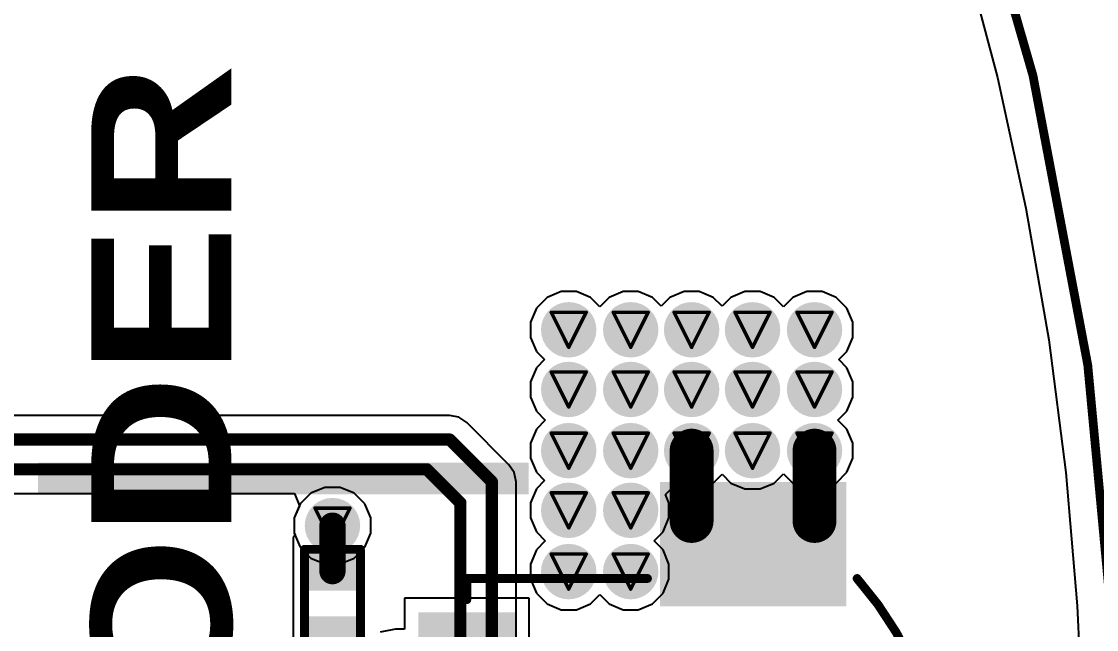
# Model space of a CAD drawing. Header units: inches. Extents: x -6 to 385, y -2 to 98.
# Drawn here: x 69.61 to 85.19, y 25.06 to 33.88 of the extents above; entities that cross this region are included whole.
import ezdxf

# ---------------------------------------------------------------- set-up
doc = ezdxf.new("R2010")
doc.units = ezdxf.units.IN
for name, color, linetype in [('Board outline', 216, 'Continuous'), ('Bottom Layer', 5, 'Continuous'), ('Bottom Overlay', 54, 'Continuous'), ('Bottom Paste', 16, 'Continuous'), ('Bottom Solder', 6, 'Continuous'), ('Drill Drawing', 1, 'Continuous'), ('Layer 1', 16, 'Continuous'), ('Layer 2', 76, 'Continuous'), ('Top Layer', 1, 'Continuous'), ('Top Overlay', 2, 'Continuous'), ('Top Paste', 8, 'Continuous'), ('Top Solder', 216, 'Continuous'), ('Via Holes', 16, 'Continuous')]:
    doc.layers.add(name, color=color, linetype=linetype)
doc.styles.add('Arial Black_Bold', font='', dxfattribs={"height": 0.2})
doc.styles.get('Arial Black_Bold').set_extended_font_data('Arial Black', bold=True)

# ---------------------------------------------------------------- blocks, each defined once
blk = doc.blocks.new('R___0402_B_25')
at = {"layer": 'Bottom Layer'}
for points in [[(-0.241, 0.318), (-0.241, -0.318), (-0.699, -0.318), (-0.699, 0.318)], [(0.699, 0.318), (0.699, -0.318), (0.241, -0.318), (0.241, 0.318)]]:
    blk.add_hatch(color=5, dxfattribs=at).paths.add_polyline_path(points)
at = {"layer": 'Bottom Paste'}
for points in [[(-0.241, 0.318), (-0.241, -0.318), (-0.699, -0.318), (-0.699, 0.318)], [(0.699, 0.318), (0.699, -0.318), (0.241, -0.318), (0.241, 0.318)]]:
    blk.add_hatch(color=16, dxfattribs=at).paths.add_polyline_path(points)
at = {"layer": 'Bottom Solder'}
for points in [[(-0.186, 0.373), (-0.186, -0.373), (-0.754, -0.373), (-0.754, 0.373)], [(0.754, 0.373), (0.754, -0.373), (0.186, -0.373), (0.186, 0.373)]]:
    blk.add_hatch(color=6, dxfattribs=at).paths.add_polyline_path(points)
at = {"layer": 'Bottom Overlay'}
for points in [[(-0.787, 0.406, 0.127, 0.127, 0), (-0.787, -0.406, 0.127, 0.127, 0)], [(-0.787, 0.406, 0.127, 0.127, 0), (0.787, 0.406, 0.127, 0.127, 0)], [(0.787, 0.406, 0.127, 0.127, 0), (0.787, -0.406, 0.127, 0.127, 0)], [(-0.813, 0.432, 0.00323, 0.00323, 0), (0.813, 0.432, 0.00323, 0.00323, 0)], [(-0.787, -0.406, 0.127, 0.127, 0), (0.787, -0.406, 0.127, 0.127, 0)]]:
    blk.add_lwpolyline(points, format="xyseb", dxfattribs=at)
for points in [[(-0.819, 0.406, 0.0635, 0.0635, 1), (-0.756, 0.406, 0.0635, 0.0635, 1)], [(-0.819, 0.406, 0.0635, 0.0635, 1), (-0.756, 0.406, 0.0635, 0.0635, 1)], [(0.756, 0.406, 0.0635, 0.0635, 1), (0.819, 0.406, 0.0635, 0.0635, 1)], [(0.756, 0.406, 0.0635, 0.0635, 1), (0.819, 0.406, 0.0635, 0.0635, 1)], [(-0.814, 0.432, 0.00161, 0.00161, 1), (-0.812, 0.432, 0.00161, 0.00161, 1)], [(0.812, 0.432, 0.00161, 0.00161, 1), (0.814, 0.432, 0.00161, 0.00161, 1)], [(-0.819, -0.406, 0.0635, 0.0635, 1), (-0.756, -0.406, 0.0635, 0.0635, 1)], [(-0.819, -0.406, 0.0635, 0.0635, 1), (-0.756, -0.406, 0.0635, 0.0635, 1)], [(0.756, -0.406, 0.0635, 0.0635, 1), (0.819, -0.406, 0.0635, 0.0635, 1)], [(0.756, -0.406, 0.0635, 0.0635, 1), (0.819, -0.406, 0.0635, 0.0635, 1)]]:
    blk.add_lwpolyline(points, format="xyseb", close=True, dxfattribs=at)
blk = doc.blocks.new('EC05E1220401_101')
at = {"layer": 'Top Layer'}
for points in [[(-4.65, 3.375), (-2.95, 3.375), (-2.95, 0.775), (-4.65, 0.775)], [(-2.762, -1.425), (-1.238, -1.425), (-1.238, -2.725), (-2.762, -2.725)]]:
    blk.add_hatch(color=1, dxfattribs=at).paths.add_polyline_path(points)
at = {"layer": 'Top Paste'}
for points in [[(-4.65, 3.375), (-2.95, 3.375), (-2.95, 0.775), (-4.65, 0.775)], [(-2.762, -1.425), (-1.238, -1.425), (-1.238, -2.725), (-2.762, -2.725)]]:
    blk.add_hatch(color=8, dxfattribs=at).paths.add_polyline_path(points)
at = {"layer": 'Top Solder'}
for points in [[(-4.701, 3.426), (-2.899, 3.426), (-2.899, 0.724), (-4.701, 0.724)], [(-2.813, -1.374), (-1.187, -1.374), (-1.187, -2.776), (-2.813, -2.776)]]:
    blk.add_hatch(color=216, dxfattribs=at).paths.add_polyline_path(points)
at = {"layer": 'Top Overlay'}
for points in [[(-3.302, 3.583, 0.127, 0.127, -0.37914), (3.302, 3.583, 0.127, 0.127, 0)], [(-3.302, -2.075, 0.127, 0.127, 0), (-3.302, 0.544, 0.127, 0.127, 0)], [(-2.993, -2.075, 0.127, 0.127, 0), (-3.302, -2.075, 0.127, 0.127, 0)]]:
    blk.add_lwpolyline(points, format="xyseb", dxfattribs=at)
for points in [[(-3.334, 3.583, 0.0635, 0.0635, 1), (-3.27, 3.583, 0.0635, 0.0635, 1)], [(-3.334, 0.544, 0.0635, 0.0635, 1), (-3.27, 0.544, 0.0635, 0.0635, 1)], [(-3.334, -2.075, 0.0635, 0.0635, 1), (-3.27, -2.075, 0.0635, 0.0635, 1)], [(-3.334, -2.075, 0.0635, 0.0635, 1), (-3.27, -2.075, 0.0635, 0.0635, 1)], [(-3.025, -2.075, 0.0635, 0.0635, 1), (-2.962, -2.075, 0.0635, 0.0635, 1)]]:
    blk.add_lwpolyline(points, format="xyseb", close=True, dxfattribs=at)

msp = doc.modelspace()

# ---------------------------------------------------------------- hatches: boundary and pattern name
at = {"layer": 'Bottom Layer'}
h = msp.add_hatch(color=5, dxfattribs=at)
edge = h.paths.add_edge_path()
edge.add_arc((77.542, 29.407), 0.3, 0, 360)
h = msp.add_hatch(color=5, dxfattribs=at)
edge = h.paths.add_edge_path()
edge.add_arc((78.441, 29.407), 0.3, 0, 360)
h = msp.add_hatch(color=5, dxfattribs=at)
edge = h.paths.add_edge_path()
edge.add_arc((79.324, 29.407), 0.3, 0, 360)
h = msp.add_hatch(color=5, dxfattribs=at)
edge = h.paths.add_edge_path()
edge.add_arc((80.207, 29.407), 0.3, 0, 360)
h = msp.add_hatch(color=5, dxfattribs=at)
edge = h.paths.add_edge_path()
edge.add_arc((81.106, 29.407), 0.3, 0, 360)
h = msp.add_hatch(color=5, dxfattribs=at)
edge = h.paths.add_edge_path()
edge.add_arc((77.542, 28.542), 0.3, 0, 360)
h = msp.add_hatch(color=5, dxfattribs=at)
edge = h.paths.add_edge_path()
edge.add_arc((78.441, 28.542), 0.3, 0, 360)
h = msp.add_hatch(color=5, dxfattribs=at)
edge = h.paths.add_edge_path()
edge.add_arc((79.324, 28.542), 0.3, 0, 360)
h = msp.add_hatch(color=5, dxfattribs=at)
edge = h.paths.add_edge_path()
edge.add_arc((80.207, 28.542), 0.3, 0, 360)
h = msp.add_hatch(color=5, dxfattribs=at)
edge = h.paths.add_edge_path()
edge.add_arc((81.106, 28.542), 0.3, 0, 360)
h = msp.add_hatch(color=5, dxfattribs=at)
edge = h.paths.add_edge_path()
edge.add_arc((77.542, 27.655), 0.3, 0, 360)
h = msp.add_hatch(color=5, dxfattribs=at)
edge = h.paths.add_edge_path()
edge.add_arc((78.441, 27.655), 0.3, 0, 360)
h = msp.add_hatch(color=5, dxfattribs=at)
edge = h.paths.add_edge_path()
edge.add_arc((79.324, 27.655), 0.3, 0, 360)
h = msp.add_hatch(color=5, dxfattribs=at)
edge = h.paths.add_edge_path()
edge.add_arc((80.207, 27.655), 0.3, 0, 360)
h = msp.add_hatch(color=5, dxfattribs=at)
edge = h.paths.add_edge_path()
edge.add_arc((81.106, 27.655), 0.3, 0, 360)
h = msp.add_hatch(color=5, dxfattribs=at)
edge = h.paths.add_edge_path()
edge.add_arc((77.542, 26.79), 0.3, 0, 360)
h = msp.add_hatch(color=5, dxfattribs=at)
edge = h.paths.add_edge_path()
edge.add_arc((78.441, 26.79), 0.3, 0, 360)
h = msp.add_hatch(color=5, dxfattribs=at)
edge = h.paths.add_edge_path()
edge.add_arc((74.117, 26.568), 0.3, 0, 360)
h = msp.add_hatch(color=5, dxfattribs=at)
edge = h.paths.add_edge_path()
edge.add_arc((77.542, 25.902), 0.3, 0, 360)
h = msp.add_hatch(color=5, dxfattribs=at)
edge = h.paths.add_edge_path()
edge.add_arc((78.441, 25.902), 0.3, 0, 360)
at = {"layer": 'Bottom Solder'}
h = msp.add_hatch(color=6, dxfattribs=at)
edge = h.paths.add_edge_path()
edge.add_arc((77.542, 29.407), 0.402, 0, 360)
h = msp.add_hatch(color=6, dxfattribs=at)
edge = h.paths.add_edge_path()
edge.add_arc((78.441, 29.407), 0.402, 0, 360)
h = msp.add_hatch(color=6, dxfattribs=at)
edge = h.paths.add_edge_path()
edge.add_arc((79.324, 29.407), 0.402, 0, 360)
h = msp.add_hatch(color=6, dxfattribs=at)
edge = h.paths.add_edge_path()
edge.add_arc((80.207, 29.407), 0.402, 0, 360)
h = msp.add_hatch(color=6, dxfattribs=at)
edge = h.paths.add_edge_path()
edge.add_arc((81.106, 29.407), 0.402, 0, 360)
h = msp.add_hatch(color=6, dxfattribs=at)
edge = h.paths.add_edge_path()
edge.add_arc((77.542, 28.542), 0.402, 0, 360)
h = msp.add_hatch(color=6, dxfattribs=at)
edge = h.paths.add_edge_path()
edge.add_arc((78.441, 28.542), 0.402, 0, 360)
h = msp.add_hatch(color=6, dxfattribs=at)
edge = h.paths.add_edge_path()
edge.add_arc((79.324, 28.542), 0.402, 0, 360)
h = msp.add_hatch(color=6, dxfattribs=at)
edge = h.paths.add_edge_path()
edge.add_arc((80.207, 28.542), 0.402, 0, 360)
h = msp.add_hatch(color=6, dxfattribs=at)
edge = h.paths.add_edge_path()
edge.add_arc((81.106, 28.542), 0.402, 0, 360)
h = msp.add_hatch(color=6, dxfattribs=at)
edge = h.paths.add_edge_path()
edge.add_arc((77.542, 27.655), 0.402, 0, 360)
h = msp.add_hatch(color=6, dxfattribs=at)
edge = h.paths.add_edge_path()
edge.add_arc((78.441, 27.655), 0.402, 0, 360)
h = msp.add_hatch(color=6, dxfattribs=at)
edge = h.paths.add_edge_path()
edge.add_arc((79.324, 27.655), 0.402, 0, 360)
h = msp.add_hatch(color=6, dxfattribs=at)
edge = h.paths.add_edge_path()
edge.add_arc((80.207, 27.655), 0.402, 0, 360)
h = msp.add_hatch(color=6, dxfattribs=at)
edge = h.paths.add_edge_path()
edge.add_arc((81.106, 27.655), 0.402, 0, 360)
h = msp.add_hatch(color=6, dxfattribs=at)
edge = h.paths.add_edge_path()
edge.add_arc((77.542, 26.79), 0.402, 0, 360)
h = msp.add_hatch(color=6, dxfattribs=at)
edge = h.paths.add_edge_path()
edge.add_arc((78.441, 26.79), 0.402, 0, 360)
h = msp.add_hatch(color=6, dxfattribs=at)
edge = h.paths.add_edge_path()
edge.add_arc((74.117, 26.568), 0.402, 0, 360)
h = msp.add_hatch(color=6, dxfattribs=at)
edge = h.paths.add_edge_path()
edge.add_arc((77.542, 25.902), 0.402, 0, 360)
h = msp.add_hatch(color=6, dxfattribs=at)
edge = h.paths.add_edge_path()
edge.add_arc((78.441, 25.902), 0.402, 0, 360)
at = {"layer": 'Layer 1'}
h = msp.add_hatch(color=16, dxfattribs=at)
edge = h.paths.add_edge_path()
edge.add_arc((77.542, 29.407), 0.3, 0, 360)
h = msp.add_hatch(color=16, dxfattribs=at)
edge = h.paths.add_edge_path()
edge.add_arc((78.441, 29.407), 0.3, 0, 360)
h = msp.add_hatch(color=16, dxfattribs=at)
edge = h.paths.add_edge_path()
edge.add_arc((79.324, 29.407), 0.3, 0, 360)
h = msp.add_hatch(color=16, dxfattribs=at)
edge = h.paths.add_edge_path()
edge.add_arc((80.207, 29.407), 0.3, 0, 360)
h = msp.add_hatch(color=16, dxfattribs=at)
edge = h.paths.add_edge_path()
edge.add_arc((81.106, 29.407), 0.3, 0, 360)
h = msp.add_hatch(color=16, dxfattribs=at)
edge = h.paths.add_edge_path()
edge.add_arc((77.542, 28.542), 0.3, 0, 360)
h = msp.add_hatch(color=16, dxfattribs=at)
edge = h.paths.add_edge_path()
edge.add_arc((78.441, 28.542), 0.3, 0, 360)
h = msp.add_hatch(color=16, dxfattribs=at)
edge = h.paths.add_edge_path()
edge.add_arc((79.324, 28.542), 0.3, 0, 360)
h = msp.add_hatch(color=16, dxfattribs=at)
edge = h.paths.add_edge_path()
edge.add_arc((80.207, 28.542), 0.3, 0, 360)
h = msp.add_hatch(color=16, dxfattribs=at)
edge = h.paths.add_edge_path()
edge.add_arc((81.106, 28.542), 0.3, 0, 360)
h = msp.add_hatch(color=16, dxfattribs=at)
edge = h.paths.add_edge_path()
edge.add_arc((77.542, 27.655), 0.3, 0, 360)
h = msp.add_hatch(color=16, dxfattribs=at)
edge = h.paths.add_edge_path()
edge.add_arc((78.441, 27.655), 0.3, 0, 360)
h = msp.add_hatch(color=16, dxfattribs=at)
edge = h.paths.add_edge_path()
edge.add_arc((79.324, 27.655), 0.3, 0, 360)
h = msp.add_hatch(color=16, dxfattribs=at)
edge = h.paths.add_edge_path()
edge.add_arc((80.207, 27.655), 0.3, 0, 360)
h = msp.add_hatch(color=16, dxfattribs=at)
edge = h.paths.add_edge_path()
edge.add_arc((81.106, 27.655), 0.3, 0, 360)
h = msp.add_hatch(color=16, dxfattribs=at)
edge = h.paths.add_edge_path()
edge.add_arc((77.542, 26.79), 0.3, 0, 360)
h = msp.add_hatch(color=16, dxfattribs=at)
edge = h.paths.add_edge_path()
edge.add_arc((78.441, 26.79), 0.3, 0, 360)
h = msp.add_hatch(color=16, dxfattribs=at)
edge = h.paths.add_edge_path()
edge.add_arc((74.117, 26.568), 0.3, 0, 360)
h = msp.add_hatch(color=16, dxfattribs=at)
edge = h.paths.add_edge_path()
edge.add_arc((77.542, 25.902), 0.3, 0, 360)
h = msp.add_hatch(color=16, dxfattribs=at)
edge = h.paths.add_edge_path()
edge.add_arc((78.441, 25.902), 0.3, 0, 360)
at = {"layer": 'Layer 2'}
h = msp.add_hatch(color=76, dxfattribs=at)
edge = h.paths.add_edge_path()
edge.add_arc((77.542, 29.407), 0.3, 0, 360)
h = msp.add_hatch(color=76, dxfattribs=at)
edge = h.paths.add_edge_path()
edge.add_arc((78.441, 29.407), 0.3, 0, 360)
h = msp.add_hatch(color=76, dxfattribs=at)
edge = h.paths.add_edge_path()
edge.add_arc((79.324, 29.407), 0.3, 0, 360)
h = msp.add_hatch(color=76, dxfattribs=at)
edge = h.paths.add_edge_path()
edge.add_arc((80.207, 29.407), 0.3, 0, 360)
h = msp.add_hatch(color=76, dxfattribs=at)
edge = h.paths.add_edge_path()
edge.add_arc((81.106, 29.407), 0.3, 0, 360)
h = msp.add_hatch(color=76, dxfattribs=at)
edge = h.paths.add_edge_path()
edge.add_arc((77.542, 28.542), 0.3, 0, 360)
h = msp.add_hatch(color=76, dxfattribs=at)
edge = h.paths.add_edge_path()
edge.add_arc((78.441, 28.542), 0.3, 0, 360)
h = msp.add_hatch(color=76, dxfattribs=at)
edge = h.paths.add_edge_path()
edge.add_arc((79.324, 28.542), 0.3, 0, 360)
h = msp.add_hatch(color=76, dxfattribs=at)
edge = h.paths.add_edge_path()
edge.add_arc((80.207, 28.542), 0.3, 0, 360)
h = msp.add_hatch(color=76, dxfattribs=at)
edge = h.paths.add_edge_path()
edge.add_arc((81.106, 28.542), 0.3, 0, 360)
h = msp.add_hatch(color=76, dxfattribs=at)
edge = h.paths.add_edge_path()
edge.add_arc((77.542, 27.655), 0.3, 0, 360)
h = msp.add_hatch(color=76, dxfattribs=at)
edge = h.paths.add_edge_path()
edge.add_arc((78.441, 27.655), 0.3, 0, 360)
h = msp.add_hatch(color=76, dxfattribs=at)
edge = h.paths.add_edge_path()
edge.add_arc((79.324, 27.655), 0.3, 0, 360)
h = msp.add_hatch(color=76, dxfattribs=at)
edge = h.paths.add_edge_path()
edge.add_arc((80.207, 27.655), 0.3, 0, 360)
h = msp.add_hatch(color=76, dxfattribs=at)
edge = h.paths.add_edge_path()
edge.add_arc((81.106, 27.655), 0.3, 0, 360)
h = msp.add_hatch(color=76, dxfattribs=at)
edge = h.paths.add_edge_path()
edge.add_arc((77.542, 26.79), 0.3, 0, 360)
h = msp.add_hatch(color=76, dxfattribs=at)
edge = h.paths.add_edge_path()
edge.add_arc((78.441, 26.79), 0.3, 0, 360)
h = msp.add_hatch(color=76, dxfattribs=at)
edge = h.paths.add_edge_path()
edge.add_arc((74.117, 26.568), 0.3, 0, 360)
h = msp.add_hatch(color=76, dxfattribs=at)
edge = h.paths.add_edge_path()
edge.add_arc((77.542, 25.902), 0.3, 0, 360)
h = msp.add_hatch(color=76, dxfattribs=at)
edge = h.paths.add_edge_path()
edge.add_arc((78.441, 25.902), 0.3, 0, 360)
at = {"layer": 'Top Layer'}
h = msp.add_hatch(color=1, dxfattribs=at)
edge = h.paths.add_edge_path()
edge.add_arc((77.542, 29.407), 0.3, 0, 360)
h = msp.add_hatch(color=1, dxfattribs=at)
edge = h.paths.add_edge_path()
edge.add_arc((78.441, 29.407), 0.3, 0, 360)
h = msp.add_hatch(color=1, dxfattribs=at)
edge = h.paths.add_edge_path()
edge.add_arc((79.324, 29.407), 0.3, 0, 360)
h = msp.add_hatch(color=1, dxfattribs=at)
edge = h.paths.add_edge_path()
edge.add_arc((80.207, 29.407), 0.3, 0, 360)
h = msp.add_hatch(color=1, dxfattribs=at)
edge = h.paths.add_edge_path()
edge.add_arc((81.106, 29.407), 0.3, 0, 360)
h = msp.add_hatch(color=1, dxfattribs=at)
edge = h.paths.add_edge_path()
edge.add_arc((77.542, 28.542), 0.3, 0, 360)
h = msp.add_hatch(color=1, dxfattribs=at)
edge = h.paths.add_edge_path()
edge.add_arc((78.441, 28.542), 0.3, 0, 360)
h = msp.add_hatch(color=1, dxfattribs=at)
edge = h.paths.add_edge_path()
edge.add_arc((79.324, 28.542), 0.3, 0, 360)
h = msp.add_hatch(color=1, dxfattribs=at)
edge = h.paths.add_edge_path()
edge.add_arc((80.207, 28.542), 0.3, 0, 360)
h = msp.add_hatch(color=1, dxfattribs=at)
edge = h.paths.add_edge_path()
edge.add_arc((81.106, 28.542), 0.3, 0, 360)
h = msp.add_hatch(color=1, dxfattribs=at)
edge = h.paths.add_edge_path()
edge.add_arc((77.542, 27.655), 0.3, 0, 360)
h = msp.add_hatch(color=1, dxfattribs=at)
edge = h.paths.add_edge_path()
edge.add_arc((78.441, 27.655), 0.3, 0, 360)
h = msp.add_hatch(color=1, dxfattribs=at)
edge = h.paths.add_edge_path()
edge.add_arc((79.324, 27.655), 0.3, 0, 360)
h = msp.add_hatch(color=1, dxfattribs=at)
edge = h.paths.add_edge_path()
edge.add_arc((80.207, 27.655), 0.3, 0, 360)
h = msp.add_hatch(color=1, dxfattribs=at)
edge = h.paths.add_edge_path()
edge.add_arc((81.106, 27.655), 0.3, 0, 360)
h = msp.add_hatch(color=1, dxfattribs=at)
edge = h.paths.add_edge_path()
edge.add_arc((77.542, 26.79), 0.3, 0, 360)
h = msp.add_hatch(color=1, dxfattribs=at)
edge = h.paths.add_edge_path()
edge.add_arc((78.441, 26.79), 0.3, 0, 360)
h = msp.add_hatch(color=1, dxfattribs=at)
edge = h.paths.add_edge_path()
edge.add_arc((74.117, 26.568), 0.3, 0, 360)
h = msp.add_hatch(color=1, dxfattribs=at)
edge = h.paths.add_edge_path()
edge.add_arc((77.542, 25.902), 0.3, 0, 360)
h = msp.add_hatch(color=1, dxfattribs=at)
edge = h.paths.add_edge_path()
edge.add_arc((78.441, 25.902), 0.3, 0, 360)
at = {"layer": 'Top Overlay'}
msp.add_hatch(color=2, dxfattribs=at).paths.add_polyline_path([(76.962, 27.479), (69.85, 27.479), (69.85, 27.022), (76.962, 27.022)])
at = {"layer": 'Top Solder'}
h = msp.add_hatch(color=216, dxfattribs=at)
edge = h.paths.add_edge_path()
edge.add_arc((77.542, 29.407), 0.402, 0, 360)
h = msp.add_hatch(color=216, dxfattribs=at)
edge = h.paths.add_edge_path()
edge.add_arc((78.441, 29.407), 0.402, 0, 360)
h = msp.add_hatch(color=216, dxfattribs=at)
edge = h.paths.add_edge_path()
edge.add_arc((79.324, 29.407), 0.402, 0, 360)
h = msp.add_hatch(color=216, dxfattribs=at)
edge = h.paths.add_edge_path()
edge.add_arc((80.207, 29.407), 0.402, 0, 360)
h = msp.add_hatch(color=216, dxfattribs=at)
edge = h.paths.add_edge_path()
edge.add_arc((81.106, 29.407), 0.402, 0, 360)
h = msp.add_hatch(color=216, dxfattribs=at)
edge = h.paths.add_edge_path()
edge.add_arc((77.542, 28.542), 0.402, 0, 360)
h = msp.add_hatch(color=216, dxfattribs=at)
edge = h.paths.add_edge_path()
edge.add_arc((78.441, 28.542), 0.402, 0, 360)
h = msp.add_hatch(color=216, dxfattribs=at)
edge = h.paths.add_edge_path()
edge.add_arc((79.324, 28.542), 0.402, 0, 360)
h = msp.add_hatch(color=216, dxfattribs=at)
edge = h.paths.add_edge_path()
edge.add_arc((80.207, 28.542), 0.402, 0, 360)
h = msp.add_hatch(color=216, dxfattribs=at)
edge = h.paths.add_edge_path()
edge.add_arc((81.106, 28.542), 0.402, 0, 360)
h = msp.add_hatch(color=216, dxfattribs=at)
edge = h.paths.add_edge_path()
edge.add_arc((77.542, 27.655), 0.402, 0, 360)
h = msp.add_hatch(color=216, dxfattribs=at)
edge = h.paths.add_edge_path()
edge.add_arc((78.441, 27.655), 0.402, 0, 360)
h = msp.add_hatch(color=216, dxfattribs=at)
edge = h.paths.add_edge_path()
edge.add_arc((79.324, 27.655), 0.402, 0, 360)
h = msp.add_hatch(color=216, dxfattribs=at)
edge = h.paths.add_edge_path()
edge.add_arc((80.207, 27.655), 0.402, 0, 360)
h = msp.add_hatch(color=216, dxfattribs=at)
edge = h.paths.add_edge_path()
edge.add_arc((81.106, 27.655), 0.402, 0, 360)
h = msp.add_hatch(color=216, dxfattribs=at)
edge = h.paths.add_edge_path()
edge.add_arc((77.542, 26.79), 0.402, 0, 360)
h = msp.add_hatch(color=216, dxfattribs=at)
edge = h.paths.add_edge_path()
edge.add_arc((78.441, 26.79), 0.402, 0, 360)
h = msp.add_hatch(color=216, dxfattribs=at)
edge = h.paths.add_edge_path()
edge.add_arc((74.117, 26.568), 0.402, 0, 360)
h = msp.add_hatch(color=216, dxfattribs=at)
edge = h.paths.add_edge_path()
edge.add_arc((77.542, 25.902), 0.402, 0, 360)
h = msp.add_hatch(color=216, dxfattribs=at)
edge = h.paths.add_edge_path()
edge.add_arc((78.441, 25.902), 0.402, 0, 360)
at = {"layer": 'Via Holes'}
h = msp.add_hatch(color=7, dxfattribs=at)
edge = h.paths.add_edge_path()
edge.add_arc((77.542, 29.407), 0.15, 0, 360)
h = msp.add_hatch(color=7, dxfattribs=at)
edge = h.paths.add_edge_path()
edge.add_arc((78.441, 29.407), 0.15, 0, 360)
h = msp.add_hatch(color=7, dxfattribs=at)
edge = h.paths.add_edge_path()
edge.add_arc((79.324, 29.407), 0.15, 0, 360)
h = msp.add_hatch(color=7, dxfattribs=at)
edge = h.paths.add_edge_path()
edge.add_arc((80.207, 29.407), 0.15, 0, 360)
h = msp.add_hatch(color=7, dxfattribs=at)
edge = h.paths.add_edge_path()
edge.add_arc((81.106, 29.407), 0.15, 0, 360)
h = msp.add_hatch(color=7, dxfattribs=at)
edge = h.paths.add_edge_path()
edge.add_arc((77.542, 28.542), 0.15, 0, 360)
h = msp.add_hatch(color=7, dxfattribs=at)
edge = h.paths.add_edge_path()
edge.add_arc((78.441, 28.542), 0.15, 0, 360)
h = msp.add_hatch(color=7, dxfattribs=at)
edge = h.paths.add_edge_path()
edge.add_arc((79.324, 28.542), 0.15, 0, 360)
h = msp.add_hatch(color=7, dxfattribs=at)
edge = h.paths.add_edge_path()
edge.add_arc((80.207, 28.542), 0.15, 0, 360)
h = msp.add_hatch(color=7, dxfattribs=at)
edge = h.paths.add_edge_path()
edge.add_arc((81.106, 28.542), 0.15, 0, 360)
h = msp.add_hatch(color=7, dxfattribs=at)
edge = h.paths.add_edge_path()
edge.add_arc((77.542, 27.655), 0.15, 0, 360)
h = msp.add_hatch(color=7, dxfattribs=at)
edge = h.paths.add_edge_path()
edge.add_arc((78.441, 27.655), 0.15, 0, 360)
h = msp.add_hatch(color=7, dxfattribs=at)
edge = h.paths.add_edge_path()
edge.add_arc((79.324, 27.655), 0.15, 0, 360)
h = msp.add_hatch(color=7, dxfattribs=at)
edge = h.paths.add_edge_path()
edge.add_arc((80.207, 27.655), 0.15, 0, 360)
h = msp.add_hatch(color=7, dxfattribs=at)
edge = h.paths.add_edge_path()
edge.add_arc((81.106, 27.655), 0.15, 0, 360)
h = msp.add_hatch(color=7, dxfattribs=at)
edge = h.paths.add_edge_path()
edge.add_arc((77.542, 26.79), 0.15, 0, 360)
h = msp.add_hatch(color=7, dxfattribs=at)
edge = h.paths.add_edge_path()
edge.add_arc((78.441, 26.79), 0.15, 0, 360)
h = msp.add_hatch(color=7, dxfattribs=at)
edge = h.paths.add_edge_path()
edge.add_arc((74.117, 26.568), 0.15, 0, 360)
h = msp.add_hatch(color=7, dxfattribs=at)
edge = h.paths.add_edge_path()
edge.add_arc((77.542, 25.902), 0.15, 0, 360)
h = msp.add_hatch(color=7, dxfattribs=at)
edge = h.paths.add_edge_path()
edge.add_arc((78.441, 25.902), 0.15, 0, 360)

# ---------------------------------------------------------------- linework, layer by layer
at = {"layer": 'Board outline'}
msp.add_lwpolyline([(79.597, 45, 0.127, 0.127, -0.263107), (79.597, 0, 0.127, 0.127, 0)], format="xyseb", dxfattribs=at)
at = {"layer": 'Bottom Layer'}
for p, q in [((83.264, 34.938), (83.757, 33.064)), ((83.757, 33.064), (84.17, 31.17)), ((84.17, 31.17), (84.501, 29.26)), ((84.501, 29.26), (84.749, 27.337)), ((75.816, 28.166), (52.215, 28.166)), ((75.95, 28.139), (75.816, 28.166)), ((76.063, 28.063), (75.95, 28.139)), ((76.676, 27.451), (76.063, 28.063)), ((76.752, 27.337), (76.676, 27.451)), ((76.676, 27.451), (76.676, 27.451)), ((76.778, 27.203), (76.752, 27.337)), ((84.749, 27.337), (84.915, 25.406)), ((76.778, 23.963), (76.778, 27.203)), ((55.632, 27.035), (73.568, 27.035)), ((73.568, 27.035), (73.637, 26.857)), ((73.637, 26.857), (73.563, 26.679)), ((73.563, 26.679), (73.563, 26.458)), ((73.574, 26.433), (73.546, 26.391)), ((73.546, 26.391), (73.546, 26.391)), ((73.546, 26.391), (73.546, 25.425)), ((73.563, 26.458), (73.574, 26.433)), ((73.546, 25.425), (73.546, 24.486)), ((84.915, 25.406), (84.999, 23.469))]:
    msp.add_line(p, q, dxfattribs=at)
for points in [[(52.215, 27.816, 0.178, 0.178, 0), (75.816, 27.816, 0.178, 0.178, 0)], [(75.816, 27.816, 0.178, 0.178, 0), (76.429, 27.203, 0.178, 0.178, 0)], [(52.286, 27.384, 0.178, 0.178, 0), (75.486, 27.384, 0.178, 0.178, 0)], [(75.486, 27.384, 0.178, 0.178, 0), (75.971, 26.899, 0.178, 0.178, 0)], [(76.429, 20.863, 0.178, 0.178, 0), (76.429, 27.203, 0.178, 0.178, 0)], [(75.971, 24.785, 0.178, 0.178, 0), (75.971, 26.899, 0.178, 0.178, 0)], [(74.117, 25.908, 0.381, 0.381, 0), (74.117, 26.568, 0.381, 0.381, 0)]]:
    msp.add_lwpolyline(points, format="xyseb", dxfattribs=at)
for points in [[(75.771, 27.816, 0.0889, 0.0889, 1), (75.86, 27.816, 0.0889, 0.0889, 1)], [(75.771, 27.816, 0.0889, 0.0889, 1), (75.86, 27.816, 0.0889, 0.0889, 1)], [(75.441, 27.384, 0.0889, 0.0889, 1), (75.53, 27.384, 0.0889, 0.0889, 1)], [(75.441, 27.384, 0.0889, 0.0889, 1), (75.53, 27.384, 0.0889, 0.0889, 1)], [(76.384, 27.203, 0.0889, 0.0889, 1), (76.473, 27.203, 0.0889, 0.0889, 1)], [(76.384, 27.203, 0.0889, 0.0889, 1), (76.473, 27.203, 0.0889, 0.0889, 1)], [(75.927, 26.899, 0.0889, 0.0889, 1), (76.016, 26.899, 0.0889, 0.0889, 1)], [(75.927, 26.899, 0.0889, 0.0889, 1), (76.016, 26.899, 0.0889, 0.0889, 1)], [(74.022, 26.568, 0.191, 0.191, 1), (74.212, 26.568, 0.191, 0.191, 1)], [(74.022, 25.908, 0.191, 0.191, 1), (74.212, 25.908, 0.191, 0.191, 1)]]:
    msp.add_lwpolyline(points, format="xyseb", close=True, dxfattribs=at)
at = {"layer": 'Drill Drawing'}
for points in [[(77.288, 29.661, 0.0508, 0.0508, 0), (77.796, 29.661, 0.0508, 0.0508, 0)], [(77.288, 29.661, 0.0508, 0.0508, 0), (77.542, 29.153, 0.0508, 0.0508, 0)], [(77.542, 29.153, 0.0508, 0.0508, 0), (77.796, 29.661, 0.0508, 0.0508, 0)], [(78.187, 29.661, 0.0508, 0.0508, 0), (78.695, 29.661, 0.0508, 0.0508, 0)], [(78.187, 29.661, 0.0508, 0.0508, 0), (78.441, 29.153, 0.0508, 0.0508, 0)], [(78.441, 29.153, 0.0508, 0.0508, 0), (78.695, 29.661, 0.0508, 0.0508, 0)], [(79.07, 29.661, 0.0508, 0.0508, 0), (79.578, 29.661, 0.0508, 0.0508, 0)], [(79.07, 29.661, 0.0508, 0.0508, 0), (79.324, 29.153, 0.0508, 0.0508, 0)], [(79.324, 29.153, 0.0508, 0.0508, 0), (79.578, 29.661, 0.0508, 0.0508, 0)], [(79.953, 29.661, 0.0508, 0.0508, 0), (80.461, 29.661, 0.0508, 0.0508, 0)], [(79.953, 29.661, 0.0508, 0.0508, 0), (80.207, 29.153, 0.0508, 0.0508, 0)], [(80.207, 29.153, 0.0508, 0.0508, 0), (80.461, 29.661, 0.0508, 0.0508, 0)], [(80.852, 29.661, 0.0508, 0.0508, 0), (81.36, 29.661, 0.0508, 0.0508, 0)], [(80.852, 29.661, 0.0508, 0.0508, 0), (81.106, 29.153, 0.0508, 0.0508, 0)], [(81.106, 29.153, 0.0508, 0.0508, 0), (81.36, 29.661, 0.0508, 0.0508, 0)], [(77.288, 28.796, 0.0508, 0.0508, 0), (77.796, 28.796, 0.0508, 0.0508, 0)], [(77.288, 28.796, 0.0508, 0.0508, 0), (77.542, 28.288, 0.0508, 0.0508, 0)], [(77.542, 28.288, 0.0508, 0.0508, 0), (77.796, 28.796, 0.0508, 0.0508, 0)], [(78.187, 28.796, 0.0508, 0.0508, 0), (78.695, 28.796, 0.0508, 0.0508, 0)], [(78.187, 28.796, 0.0508, 0.0508, 0), (78.441, 28.288, 0.0508, 0.0508, 0)], [(78.441, 28.288, 0.0508, 0.0508, 0), (78.695, 28.796, 0.0508, 0.0508, 0)], [(79.07, 28.796, 0.0508, 0.0508, 0), (79.578, 28.796, 0.0508, 0.0508, 0)], [(79.07, 28.796, 0.0508, 0.0508, 0), (79.324, 28.288, 0.0508, 0.0508, 0)], [(79.324, 28.288, 0.0508, 0.0508, 0), (79.578, 28.796, 0.0508, 0.0508, 0)], [(79.953, 28.796, 0.0508, 0.0508, 0), (80.461, 28.796, 0.0508, 0.0508, 0)], [(79.953, 28.796, 0.0508, 0.0508, 0), (80.207, 28.288, 0.0508, 0.0508, 0)], [(80.207, 28.288, 0.0508, 0.0508, 0), (80.461, 28.796, 0.0508, 0.0508, 0)], [(80.852, 28.796, 0.0508, 0.0508, 0), (81.36, 28.796, 0.0508, 0.0508, 0)], [(80.852, 28.796, 0.0508, 0.0508, 0), (81.106, 28.288, 0.0508, 0.0508, 0)], [(81.106, 28.288, 0.0508, 0.0508, 0), (81.36, 28.796, 0.0508, 0.0508, 0)], [(77.288, 27.909, 0.0508, 0.0508, 0), (77.796, 27.909, 0.0508, 0.0508, 0)], [(77.288, 27.909, 0.0508, 0.0508, 0), (77.542, 27.401, 0.0508, 0.0508, 0)], [(77.542, 27.401, 0.0508, 0.0508, 0), (77.796, 27.909, 0.0508, 0.0508, 0)], [(78.187, 27.909, 0.0508, 0.0508, 0), (78.695, 27.909, 0.0508, 0.0508, 0)], [(78.187, 27.909, 0.0508, 0.0508, 0), (78.441, 27.401, 0.0508, 0.0508, 0)], [(78.441, 27.401, 0.0508, 0.0508, 0), (78.695, 27.909, 0.0508, 0.0508, 0)], [(79.07, 27.909, 0.0508, 0.0508, 0), (79.578, 27.909, 0.0508, 0.0508, 0)], [(79.07, 27.909, 0.0508, 0.0508, 0), (79.324, 27.401, 0.0508, 0.0508, 0)], [(79.324, 27.401, 0.0508, 0.0508, 0), (79.578, 27.909, 0.0508, 0.0508, 0)], [(79.953, 27.909, 0.0508, 0.0508, 0), (80.461, 27.909, 0.0508, 0.0508, 0)], [(79.953, 27.909, 0.0508, 0.0508, 0), (80.207, 27.401, 0.0508, 0.0508, 0)], [(80.207, 27.401, 0.0508, 0.0508, 0), (80.461, 27.909, 0.0508, 0.0508, 0)], [(80.852, 27.909, 0.0508, 0.0508, 0), (81.36, 27.909, 0.0508, 0.0508, 0)], [(80.852, 27.909, 0.0508, 0.0508, 0), (81.106, 27.401, 0.0508, 0.0508, 0)], [(81.106, 27.401, 0.0508, 0.0508, 0), (81.36, 27.909, 0.0508, 0.0508, 0)], [(77.288, 27.044, 0.0508, 0.0508, 0), (77.796, 27.044, 0.0508, 0.0508, 0)], [(77.288, 27.044, 0.0508, 0.0508, 0), (77.542, 26.536, 0.0508, 0.0508, 0)], [(77.542, 26.536, 0.0508, 0.0508, 0), (77.796, 27.044, 0.0508, 0.0508, 0)], [(78.187, 27.044, 0.0508, 0.0508, 0), (78.695, 27.044, 0.0508, 0.0508, 0)], [(78.187, 27.044, 0.0508, 0.0508, 0), (78.441, 26.536, 0.0508, 0.0508, 0)], [(78.441, 26.536, 0.0508, 0.0508, 0), (78.695, 27.044, 0.0508, 0.0508, 0)], [(73.863, 26.822, 0.0508, 0.0508, 0), (74.371, 26.822, 0.0508, 0.0508, 0)], [(73.863, 26.822, 0.0508, 0.0508, 0), (74.117, 26.314, 0.0508, 0.0508, 0)], [(74.117, 26.314, 0.0508, 0.0508, 0), (74.371, 26.822, 0.0508, 0.0508, 0)], [(77.288, 26.156, 0.0508, 0.0508, 0), (77.796, 26.156, 0.0508, 0.0508, 0)], [(77.288, 26.156, 0.0508, 0.0508, 0), (77.542, 25.648, 0.0508, 0.0508, 0)], [(77.542, 25.648, 0.0508, 0.0508, 0), (77.796, 26.156, 0.0508, 0.0508, 0)], [(78.187, 26.156, 0.0508, 0.0508, 0), (78.695, 26.156, 0.0508, 0.0508, 0)], [(78.187, 26.156, 0.0508, 0.0508, 0), (78.441, 25.648, 0.0508, 0.0508, 0)], [(78.441, 25.648, 0.0508, 0.0508, 0), (78.695, 26.156, 0.0508, 0.0508, 0)]]:
    msp.add_lwpolyline(points, format="xyseb", dxfattribs=at)
for points in [[(77.276, 29.661, 0.0254, 0.0254, 1), (77.301, 29.661, 0.0254, 0.0254, 1)], [(77.276, 29.661, 0.0254, 0.0254, 1), (77.301, 29.661, 0.0254, 0.0254, 1)], [(77.784, 29.661, 0.0254, 0.0254, 1), (77.809, 29.661, 0.0254, 0.0254, 1)], [(77.784, 29.661, 0.0254, 0.0254, 1), (77.809, 29.661, 0.0254, 0.0254, 1)], [(78.175, 29.661, 0.0254, 0.0254, 1), (78.2, 29.661, 0.0254, 0.0254, 1)], [(78.175, 29.661, 0.0254, 0.0254, 1), (78.2, 29.661, 0.0254, 0.0254, 1)], [(78.683, 29.661, 0.0254, 0.0254, 1), (78.708, 29.661, 0.0254, 0.0254, 1)], [(78.683, 29.661, 0.0254, 0.0254, 1), (78.708, 29.661, 0.0254, 0.0254, 1)], [(79.057, 29.661, 0.0254, 0.0254, 1), (79.083, 29.661, 0.0254, 0.0254, 1)], [(79.057, 29.661, 0.0254, 0.0254, 1), (79.083, 29.661, 0.0254, 0.0254, 1)], [(79.565, 29.661, 0.0254, 0.0254, 1), (79.591, 29.661, 0.0254, 0.0254, 1)], [(79.565, 29.661, 0.0254, 0.0254, 1), (79.591, 29.661, 0.0254, 0.0254, 1)], [(79.94, 29.661, 0.0254, 0.0254, 1), (79.966, 29.661, 0.0254, 0.0254, 1)], [(79.94, 29.661, 0.0254, 0.0254, 1), (79.966, 29.661, 0.0254, 0.0254, 1)], [(80.448, 29.661, 0.0254, 0.0254, 1), (80.474, 29.661, 0.0254, 0.0254, 1)], [(80.448, 29.661, 0.0254, 0.0254, 1), (80.474, 29.661, 0.0254, 0.0254, 1)], [(80.839, 29.661, 0.0254, 0.0254, 1), (80.865, 29.661, 0.0254, 0.0254, 1)], [(80.839, 29.661, 0.0254, 0.0254, 1), (80.865, 29.661, 0.0254, 0.0254, 1)], [(81.347, 29.661, 0.0254, 0.0254, 1), (81.373, 29.661, 0.0254, 0.0254, 1)], [(81.347, 29.661, 0.0254, 0.0254, 1), (81.373, 29.661, 0.0254, 0.0254, 1)], [(77.53, 29.153, 0.0254, 0.0254, 1), (77.555, 29.153, 0.0254, 0.0254, 1)], [(77.53, 29.153, 0.0254, 0.0254, 1), (77.555, 29.153, 0.0254, 0.0254, 1)], [(78.429, 29.153, 0.0254, 0.0254, 1), (78.454, 29.153, 0.0254, 0.0254, 1)], [(78.429, 29.153, 0.0254, 0.0254, 1), (78.454, 29.153, 0.0254, 0.0254, 1)], [(79.311, 29.153, 0.0254, 0.0254, 1), (79.337, 29.153, 0.0254, 0.0254, 1)], [(79.311, 29.153, 0.0254, 0.0254, 1), (79.337, 29.153, 0.0254, 0.0254, 1)], [(80.194, 29.153, 0.0254, 0.0254, 1), (80.22, 29.153, 0.0254, 0.0254, 1)], [(80.194, 29.153, 0.0254, 0.0254, 1), (80.22, 29.153, 0.0254, 0.0254, 1)], [(81.093, 29.153, 0.0254, 0.0254, 1), (81.119, 29.153, 0.0254, 0.0254, 1)], [(81.093, 29.153, 0.0254, 0.0254, 1), (81.119, 29.153, 0.0254, 0.0254, 1)], [(77.276, 28.796, 0.0254, 0.0254, 1), (77.301, 28.796, 0.0254, 0.0254, 1)], [(77.276, 28.796, 0.0254, 0.0254, 1), (77.301, 28.796, 0.0254, 0.0254, 1)], [(77.784, 28.796, 0.0254, 0.0254, 1), (77.809, 28.796, 0.0254, 0.0254, 1)], [(77.784, 28.796, 0.0254, 0.0254, 1), (77.809, 28.796, 0.0254, 0.0254, 1)], [(78.175, 28.796, 0.0254, 0.0254, 1), (78.2, 28.796, 0.0254, 0.0254, 1)], [(78.175, 28.796, 0.0254, 0.0254, 1), (78.2, 28.796, 0.0254, 0.0254, 1)], [(78.683, 28.796, 0.0254, 0.0254, 1), (78.708, 28.796, 0.0254, 0.0254, 1)], [(78.683, 28.796, 0.0254, 0.0254, 1), (78.708, 28.796, 0.0254, 0.0254, 1)], [(79.057, 28.796, 0.0254, 0.0254, 1), (79.083, 28.796, 0.0254, 0.0254, 1)], [(79.057, 28.796, 0.0254, 0.0254, 1), (79.083, 28.796, 0.0254, 0.0254, 1)], [(79.565, 28.796, 0.0254, 0.0254, 1), (79.591, 28.796, 0.0254, 0.0254, 1)], [(79.565, 28.796, 0.0254, 0.0254, 1), (79.591, 28.796, 0.0254, 0.0254, 1)], [(79.94, 28.796, 0.0254, 0.0254, 1), (79.966, 28.796, 0.0254, 0.0254, 1)], [(79.94, 28.796, 0.0254, 0.0254, 1), (79.966, 28.796, 0.0254, 0.0254, 1)], [(80.448, 28.796, 0.0254, 0.0254, 1), (80.474, 28.796, 0.0254, 0.0254, 1)], [(80.448, 28.796, 0.0254, 0.0254, 1), (80.474, 28.796, 0.0254, 0.0254, 1)], [(80.839, 28.796, 0.0254, 0.0254, 1), (80.865, 28.796, 0.0254, 0.0254, 1)], [(80.839, 28.796, 0.0254, 0.0254, 1), (80.865, 28.796, 0.0254, 0.0254, 1)], [(81.347, 28.796, 0.0254, 0.0254, 1), (81.373, 28.796, 0.0254, 0.0254, 1)], [(81.347, 28.796, 0.0254, 0.0254, 1), (81.373, 28.796, 0.0254, 0.0254, 1)], [(77.53, 28.288, 0.0254, 0.0254, 1), (77.555, 28.288, 0.0254, 0.0254, 1)], [(77.53, 28.288, 0.0254, 0.0254, 1), (77.555, 28.288, 0.0254, 0.0254, 1)], [(78.429, 28.288, 0.0254, 0.0254, 1), (78.454, 28.288, 0.0254, 0.0254, 1)], [(78.429, 28.288, 0.0254, 0.0254, 1), (78.454, 28.288, 0.0254, 0.0254, 1)], [(79.311, 28.288, 0.0254, 0.0254, 1), (79.337, 28.288, 0.0254, 0.0254, 1)], [(79.311, 28.288, 0.0254, 0.0254, 1), (79.337, 28.288, 0.0254, 0.0254, 1)], [(80.194, 28.288, 0.0254, 0.0254, 1), (80.22, 28.288, 0.0254, 0.0254, 1)], [(80.194, 28.288, 0.0254, 0.0254, 1), (80.22, 28.288, 0.0254, 0.0254, 1)], [(81.093, 28.288, 0.0254, 0.0254, 1), (81.119, 28.288, 0.0254, 0.0254, 1)], [(81.093, 28.288, 0.0254, 0.0254, 1), (81.119, 28.288, 0.0254, 0.0254, 1)], [(77.276, 27.909, 0.0254, 0.0254, 1), (77.301, 27.909, 0.0254, 0.0254, 1)], [(77.276, 27.909, 0.0254, 0.0254, 1), (77.301, 27.909, 0.0254, 0.0254, 1)], [(77.784, 27.909, 0.0254, 0.0254, 1), (77.809, 27.909, 0.0254, 0.0254, 1)], [(77.784, 27.909, 0.0254, 0.0254, 1), (77.809, 27.909, 0.0254, 0.0254, 1)], [(78.175, 27.909, 0.0254, 0.0254, 1), (78.2, 27.909, 0.0254, 0.0254, 1)], [(78.175, 27.909, 0.0254, 0.0254, 1), (78.2, 27.909, 0.0254, 0.0254, 1)], [(78.683, 27.909, 0.0254, 0.0254, 1), (78.708, 27.909, 0.0254, 0.0254, 1)], [(78.683, 27.909, 0.0254, 0.0254, 1), (78.708, 27.909, 0.0254, 0.0254, 1)], [(79.057, 27.909, 0.0254, 0.0254, 1), (79.083, 27.909, 0.0254, 0.0254, 1)], [(79.057, 27.909, 0.0254, 0.0254, 1), (79.083, 27.909, 0.0254, 0.0254, 1)], [(79.565, 27.909, 0.0254, 0.0254, 1), (79.591, 27.909, 0.0254, 0.0254, 1)], [(79.565, 27.909, 0.0254, 0.0254, 1), (79.591, 27.909, 0.0254, 0.0254, 1)], [(79.94, 27.909, 0.0254, 0.0254, 1), (79.966, 27.909, 0.0254, 0.0254, 1)], [(79.94, 27.909, 0.0254, 0.0254, 1), (79.966, 27.909, 0.0254, 0.0254, 1)], [(80.448, 27.909, 0.0254, 0.0254, 1), (80.474, 27.909, 0.0254, 0.0254, 1)], [(80.448, 27.909, 0.0254, 0.0254, 1), (80.474, 27.909, 0.0254, 0.0254, 1)], [(80.839, 27.909, 0.0254, 0.0254, 1), (80.865, 27.909, 0.0254, 0.0254, 1)], [(80.839, 27.909, 0.0254, 0.0254, 1), (80.865, 27.909, 0.0254, 0.0254, 1)], [(81.347, 27.909, 0.0254, 0.0254, 1), (81.373, 27.909, 0.0254, 0.0254, 1)], [(81.347, 27.909, 0.0254, 0.0254, 1), (81.373, 27.909, 0.0254, 0.0254, 1)], [(77.53, 27.401, 0.0254, 0.0254, 1), (77.555, 27.401, 0.0254, 0.0254, 1)], [(77.53, 27.401, 0.0254, 0.0254, 1), (77.555, 27.401, 0.0254, 0.0254, 1)], [(78.429, 27.401, 0.0254, 0.0254, 1), (78.454, 27.401, 0.0254, 0.0254, 1)], [(78.429, 27.401, 0.0254, 0.0254, 1), (78.454, 27.401, 0.0254, 0.0254, 1)], [(79.311, 27.401, 0.0254, 0.0254, 1), (79.337, 27.401, 0.0254, 0.0254, 1)], [(79.311, 27.401, 0.0254, 0.0254, 1), (79.337, 27.401, 0.0254, 0.0254, 1)], [(80.194, 27.401, 0.0254, 0.0254, 1), (80.22, 27.401, 0.0254, 0.0254, 1)], [(80.194, 27.401, 0.0254, 0.0254, 1), (80.22, 27.401, 0.0254, 0.0254, 1)], [(81.093, 27.401, 0.0254, 0.0254, 1), (81.119, 27.401, 0.0254, 0.0254, 1)], [(81.093, 27.401, 0.0254, 0.0254, 1), (81.119, 27.401, 0.0254, 0.0254, 1)], [(77.276, 27.044, 0.0254, 0.0254, 1), (77.301, 27.044, 0.0254, 0.0254, 1)], [(77.276, 27.044, 0.0254, 0.0254, 1), (77.301, 27.044, 0.0254, 0.0254, 1)], [(77.784, 27.044, 0.0254, 0.0254, 1), (77.809, 27.044, 0.0254, 0.0254, 1)], [(77.784, 27.044, 0.0254, 0.0254, 1), (77.809, 27.044, 0.0254, 0.0254, 1)], [(78.175, 27.044, 0.0254, 0.0254, 1), (78.2, 27.044, 0.0254, 0.0254, 1)], [(78.175, 27.044, 0.0254, 0.0254, 1), (78.2, 27.044, 0.0254, 0.0254, 1)], [(78.683, 27.044, 0.0254, 0.0254, 1), (78.708, 27.044, 0.0254, 0.0254, 1)], [(78.683, 27.044, 0.0254, 0.0254, 1), (78.708, 27.044, 0.0254, 0.0254, 1)], [(73.85, 26.822, 0.0254, 0.0254, 1), (73.876, 26.822, 0.0254, 0.0254, 1)], [(73.85, 26.822, 0.0254, 0.0254, 1), (73.876, 26.822, 0.0254, 0.0254, 1)], [(74.359, 26.822, 0.0254, 0.0254, 1), (74.384, 26.822, 0.0254, 0.0254, 1)], [(74.359, 26.822, 0.0254, 0.0254, 1), (74.384, 26.822, 0.0254, 0.0254, 1)], [(77.53, 26.536, 0.0254, 0.0254, 1), (77.555, 26.536, 0.0254, 0.0254, 1)], [(77.53, 26.536, 0.0254, 0.0254, 1), (77.555, 26.536, 0.0254, 0.0254, 1)], [(78.429, 26.536, 0.0254, 0.0254, 1), (78.454, 26.536, 0.0254, 0.0254, 1)], [(78.429, 26.536, 0.0254, 0.0254, 1), (78.454, 26.536, 0.0254, 0.0254, 1)], [(74.105, 26.314, 0.0254, 0.0254, 1), (74.13, 26.314, 0.0254, 0.0254, 1)], [(74.105, 26.314, 0.0254, 0.0254, 1), (74.13, 26.314, 0.0254, 0.0254, 1)], [(77.276, 26.156, 0.0254, 0.0254, 1), (77.301, 26.156, 0.0254, 0.0254, 1)], [(77.276, 26.156, 0.0254, 0.0254, 1), (77.301, 26.156, 0.0254, 0.0254, 1)], [(77.784, 26.156, 0.0254, 0.0254, 1), (77.809, 26.156, 0.0254, 0.0254, 1)], [(77.784, 26.156, 0.0254, 0.0254, 1), (77.809, 26.156, 0.0254, 0.0254, 1)], [(78.175, 26.156, 0.0254, 0.0254, 1), (78.2, 26.156, 0.0254, 0.0254, 1)], [(78.175, 26.156, 0.0254, 0.0254, 1), (78.2, 26.156, 0.0254, 0.0254, 1)], [(78.683, 26.156, 0.0254, 0.0254, 1), (78.708, 26.156, 0.0254, 0.0254, 1)], [(78.683, 26.156, 0.0254, 0.0254, 1), (78.708, 26.156, 0.0254, 0.0254, 1)], [(77.53, 25.648, 0.0254, 0.0254, 1), (77.555, 25.648, 0.0254, 0.0254, 1)], [(77.53, 25.648, 0.0254, 0.0254, 1), (77.555, 25.648, 0.0254, 0.0254, 1)], [(78.429, 25.648, 0.0254, 0.0254, 1), (78.454, 25.648, 0.0254, 0.0254, 1)], [(78.429, 25.648, 0.0254, 0.0254, 1), (78.454, 25.648, 0.0254, 0.0254, 1)]]:
    msp.add_lwpolyline(points, format="xyseb", close=True, dxfattribs=at)
at = {"layer": 'Layer 1'}
for p, q in [((83.264, 34.938), (83.757, 33.064)), ((83.757, 33.064), (84.17, 31.17)), ((84.17, 31.17), (84.501, 29.26)), ((84.501, 29.26), (84.749, 27.337)), ((84.749, 27.337), (84.915, 25.406)), ((74.007, 27.122), (73.803, 27.038)), ((74.227, 27.122), (74.007, 27.122)), ((74.431, 27.038), (74.227, 27.122)), ((73.803, 27.038), (73.648, 26.882)), ((74.587, 26.882), (74.431, 27.038)), ((73.648, 26.882), (73.563, 26.679)), ((74.671, 26.679), (74.587, 26.882)), ((73.563, 26.679), (73.563, 26.458)), ((74.671, 26.458), (74.671, 26.679)), ((73.563, 26.458), (73.648, 26.255)), ((74.587, 26.255), (74.671, 26.458)), ((73.648, 26.255), (73.803, 26.099)), ((74.431, 26.099), (74.587, 26.255)), ((73.803, 26.099), (74.007, 26.014)), ((74.227, 26.014), (74.431, 26.099)), ((74.007, 26.014), (74.227, 26.014)), ((84.915, 25.406), (84.999, 23.469))]:
    msp.add_line(p, q, dxfattribs=at)
at = {"layer": 'Layer 2'}
for p, q in [((83.264, 34.938), (83.757, 33.064)), ((83.757, 33.064), (84.17, 31.17)), ((84.17, 31.17), (84.501, 29.26)), ((77.432, 29.961), (77.229, 29.877)), ((77.653, 29.961), (77.432, 29.961)), ((77.856, 29.877), (77.653, 29.961)), ((78.331, 29.961), (78.127, 29.877)), ((78.551, 29.961), (78.331, 29.961)), ((78.755, 29.877), (78.551, 29.961)), ((79.214, 29.961), (79.01, 29.877)), ((79.434, 29.961), (79.214, 29.961)), ((79.638, 29.877), (79.434, 29.961)), ((80.097, 29.961), (79.893, 29.877)), ((80.317, 29.961), (80.097, 29.961)), ((80.521, 29.877), (80.317, 29.961)), ((80.996, 29.961), (80.792, 29.877)), ((81.216, 29.961), (80.996, 29.961)), ((81.42, 29.877), (81.216, 29.961)), ((77.229, 29.877), (77.073, 29.721)), ((77.992, 29.741), (77.856, 29.877)), ((78.127, 29.877), (77.992, 29.741)), ((78.883, 29.749), (78.755, 29.877)), ((79.01, 29.877), (78.883, 29.749)), ((79.766, 29.749), (79.638, 29.877)), ((79.893, 29.877), (79.766, 29.749)), ((80.656, 29.741), (80.521, 29.877)), ((80.792, 29.877), (80.656, 29.741)), ((81.576, 29.721), (81.42, 29.877)), ((77.073, 29.721), (76.988, 29.517)), ((81.66, 29.517), (81.576, 29.721)), ((76.988, 29.517), (76.988, 29.297)), ((81.66, 29.297), (81.66, 29.517)), ((76.988, 29.297), (77.073, 29.093)), ((81.576, 29.093), (81.66, 29.297)), ((84.501, 29.26), (84.749, 27.337)), ((77.073, 29.093), (77.191, 28.975)), ((81.457, 28.975), (81.576, 29.093)), ((77.073, 28.856), (76.988, 28.652)), ((77.191, 28.975), (77.073, 28.856)), ((81.576, 28.856), (81.457, 28.975)), ((81.66, 28.652), (81.576, 28.856)), ((76.988, 28.652), (76.988, 28.432)), ((81.66, 28.432), (81.66, 28.652)), ((76.988, 28.432), (77.073, 28.228)), ((81.576, 28.228), (81.66, 28.432)), ((77.073, 28.228), (77.203, 28.098)), ((81.446, 28.098), (81.576, 28.228)), ((77.203, 28.098), (77.073, 27.969)), ((81.576, 27.969), (81.446, 28.098)), ((77.073, 27.969), (76.988, 27.765)), ((81.66, 27.765), (81.576, 27.969)), ((76.988, 27.765), (76.988, 27.544)), ((81.66, 27.544), (81.66, 27.765)), ((76.988, 27.544), (77.073, 27.341)), ((81.576, 27.341), (81.66, 27.544)), ((77.073, 27.341), (77.191, 27.222)), ((79.638, 27.185), (79.766, 27.313)), ((79.766, 27.313), (79.893, 27.185)), ((80.521, 27.185), (80.656, 27.321)), ((80.656, 27.321), (80.792, 27.185)), ((81.42, 27.185), (81.576, 27.341)), ((84.749, 27.337), (84.915, 25.406)), ((77.191, 27.222), (77.073, 27.103)), ((78.946, 27.019), (79.082, 27.155)), ((79.082, 27.155), (79.214, 27.101)), ((79.434, 27.101), (79.638, 27.185)), ((79.893, 27.185), (80.097, 27.101)), ((80.317, 27.101), (80.521, 27.185)), ((80.792, 27.185), (80.996, 27.101)), ((81.216, 27.101), (81.42, 27.185)), ((77.073, 27.103), (76.988, 26.9)), ((78.995, 26.9), (78.946, 27.019)), ((79.214, 27.101), (79.434, 27.101)), ((80.097, 27.101), (80.317, 27.101)), ((80.996, 27.101), (81.216, 27.101)), ((76.988, 26.9), (76.988, 26.679)), ((78.995, 26.679), (78.995, 26.9)), ((76.988, 26.679), (77.073, 26.476)), ((78.911, 26.476), (78.995, 26.679)), ((77.073, 26.476), (77.203, 26.346)), ((77.203, 26.346), (77.073, 26.216)), ((78.781, 26.346), (78.911, 26.476)), ((78.911, 26.216), (78.781, 26.346)), ((77.073, 26.216), (76.988, 26.012)), ((78.995, 26.012), (78.911, 26.216)), ((76.988, 26.012), (76.988, 25.792)), ((78.995, 25.792), (78.995, 26.012)), ((76.988, 25.792), (77.073, 25.588)), ((78.911, 25.588), (78.995, 25.792)), ((77.073, 25.588), (77.229, 25.433)), ((77.856, 25.433), (77.992, 25.568)), ((77.992, 25.568), (78.127, 25.433)), ((78.755, 25.433), (78.911, 25.588)), ((77.229, 25.433), (77.432, 25.348)), ((77.653, 25.348), (77.856, 25.433)), ((78.127, 25.433), (78.331, 25.348)), ((78.551, 25.348), (78.755, 25.433)), ((84.915, 25.406), (84.999, 23.469)), ((77.432, 25.348), (77.653, 25.348)), ((78.331, 25.348), (78.551, 25.348))]:
    msp.add_line(p, q, dxfattribs=at)
at = {"layer": 'Top Layer'}
for p, q in [((83.264, 34.938), (83.757, 33.064)), ((83.757, 33.064), (84.17, 31.17)), ((84.17, 31.17), (84.501, 29.26)), ((84.501, 29.26), (84.749, 27.337)), ((84.749, 27.337), (84.915, 25.406)), ((74.007, 27.122), (73.803, 27.038)), ((74.227, 27.122), (74.007, 27.122)), ((74.431, 27.038), (74.227, 27.122)), ((73.803, 27.038), (73.648, 26.882)), ((74.587, 26.882), (74.431, 27.038)), ((73.648, 26.882), (73.563, 26.679)), ((74.671, 26.679), (74.587, 26.882)), ((73.563, 26.679), (73.563, 26.458)), ((74.671, 26.458), (74.671, 26.679)), ((73.563, 26.458), (73.648, 26.255)), ((74.587, 26.255), (74.671, 26.458)), ((73.648, 26.255), (73.803, 26.099)), ((74.431, 26.099), (74.587, 26.255)), ((73.803, 26.099), (74.007, 26.014)), ((74.227, 26.014), (74.431, 26.099)), ((74.007, 26.014), (74.227, 26.014)), ((76.969, 25.516), (75.161, 25.516)), ((75.161, 25.516), (75.161, 25.068)), ((76.969, 24.259), (76.969, 25.516)), ((84.915, 25.406), (84.999, 23.469)), ((75.032, 25.068), (74.809, 25.024)), ((75.161, 25.068), (75.032, 25.068))]:
    msp.add_line(p, q, dxfattribs=at)
for points in [[(79.324, 27.655, 0.635, 0.635, 0), (79.324, 26.636, 0.635, 0.635, 0)], [(81.106, 26.636, 0.635, 0.635, 0), (81.106, 27.655, 0.635, 0.635, 0)]]:
    msp.add_lwpolyline(points, format="xyseb", dxfattribs=at)
for points in [[(79.165, 27.655, 0.318, 0.318, 1), (79.483, 27.655, 0.318, 0.318, 1)], [(80.947, 27.655, 0.318, 0.318, 1), (81.265, 27.655, 0.318, 0.318, 1)], [(79.165, 26.636, 0.318, 0.318, 1), (79.483, 26.636, 0.318, 0.318, 1)], [(80.947, 26.636, 0.318, 0.318, 1), (81.265, 26.636, 0.318, 0.318, 1)]]:
    msp.add_lwpolyline(points, format="xyseb", close=True, dxfattribs=at)

# ---------------------------------------------------------------- block references
for name, p, rotation in [('EC05E1220401_101', (78.14, 22.5), 270), ('R___0402_B_25', (74.117, 25.438), 90)]:
    msp.add_blockref(name, p, dxfattribs=dict(rotation=rotation))

# ---------------------------------------------------------------- texts
at = {"layer": 'Top Overlay', "style": 'Arial Black_Bold'}
msp.add_text('ENCODER', height=2.032, rotation=90, dxfattribs=at).set_placement((72.651, 17.018))

doc.saveas('drawing.dxf')
